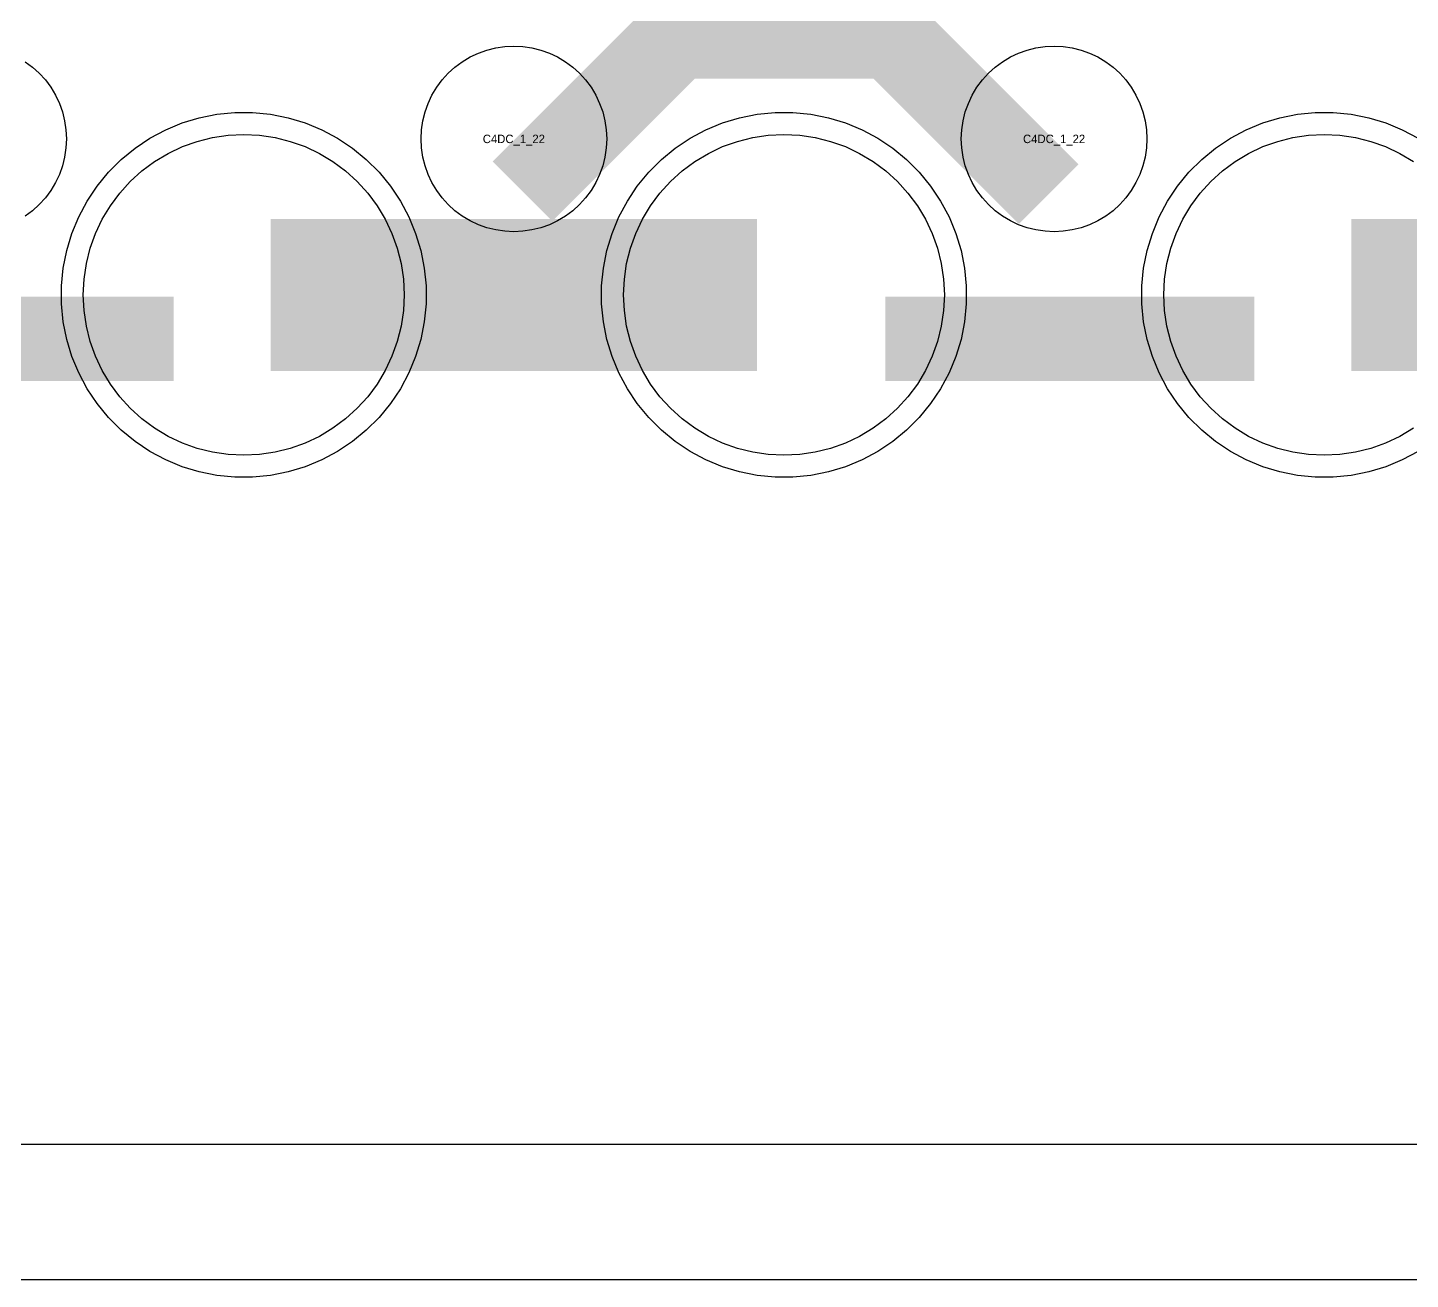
# Model space of a CAD drawing. Extents: x -11880 to 11880, y -14992 to 14992.
# Drawn here: x -5104 to -4694.5, y -14992.5 to -14621.9 of the extents above; entities that cross this region are included whole.
import ezdxf
from ezdxf.enums import TextEntityAlignment as Align

# ---------------------------------------------------------------- set-up
doc = ezdxf.new("R2010")
doc.units = 0
doc.header["$MEASUREMENT"] = 0
for name, color, linetype in [('GDS_775_DT_237', 138, 'CONTINUOUS'), ('OUTLINE', 30, 'CONTINUOUS'), ('RDL1_FS', 34, 'CONTINUOUS'), ('RDL_BS', 160, 'CONTINUOUS')]:
    doc.layers.add(name, color=color, linetype=linetype)

msp = doc.modelspace()

# ---------------------------------------------------------------- linework, layer by layer
at = {"layer": 'OUTLINE'}
for points in [[(-11880, -14992.5), (11880, -14992.5), (11880, 14992.5), (-11880, 14992.5)], [(-11840, -14952.5), (11840, -14952.5), (11840, 14952.5), (-11840, 14952.5)]]:
    msp.add_lwpolyline(points, close=True, dxfattribs=at)
at = {"layer": 'RDL1_FS'}
for points in [[(-5040, -14748.509), (-5044.657, -14748.28), (-5049.268, -14747.596), (-5053.791, -14746.464), (-5058.181, -14744.892), (-5062.395, -14742.9), (-5066.395, -14740.502), (-5070.14, -14737.724), (-5073.594, -14734.594), (-5076.724, -14731.14), (-5079.502, -14727.395), (-5081.9, -14723.395), (-5083.892, -14719.181), (-5085.464, -14714.791), (-5086.596, -14710.268), (-5087.28, -14705.657), (-5087.509, -14701), (-5087.28, -14696.343), (-5086.596, -14691.732), (-5085.464, -14687.209), (-5083.892, -14682.819), (-5081.9, -14678.605), (-5079.502, -14674.605), (-5076.724, -14670.86), (-5073.594, -14667.406), (-5070.14, -14664.276), (-5066.395, -14661.498), (-5062.395, -14659.1), (-5058.181, -14657.108), (-5053.791, -14655.536), (-5049.268, -14654.404), (-5044.657, -14653.72), (-5040, -14653.491), (-5035.343, -14653.72), (-5030.732, -14654.404), (-5026.209, -14655.536), (-5021.819, -14657.108), (-5017.605, -14659.1), (-5013.605, -14661.498), (-5009.86, -14664.276), (-5006.406, -14667.406), (-5003.276, -14670.86), (-5000.498, -14674.605), (-4998.1, -14678.605), (-4996.108, -14682.819), (-4994.536, -14687.209), (-4993.404, -14691.732), (-4992.72, -14696.343), (-4992.491, -14701), (-4992.72, -14705.657), (-4993.404, -14710.268), (-4994.536, -14714.791), (-4996.108, -14719.181), (-4998.1, -14723.395), (-5000.498, -14727.395), (-5003.276, -14731.14), (-5006.406, -14734.594), (-5009.86, -14737.724), (-5013.605, -14740.502), (-5017.605, -14742.9), (-5021.819, -14744.892), (-5026.209, -14746.464), (-5030.732, -14747.596), (-5035.343, -14748.28)], [(-4880, -14748.509), (-4884.657, -14748.28), (-4889.268, -14747.596), (-4893.791, -14746.464), (-4898.181, -14744.892), (-4902.395, -14742.9), (-4906.395, -14740.502), (-4910.14, -14737.724), (-4913.594, -14734.594), (-4916.724, -14731.14), (-4919.502, -14727.395), (-4921.9, -14723.395), (-4923.892, -14719.181), (-4925.464, -14714.791), (-4926.596, -14710.268), (-4927.28, -14705.657), (-4927.509, -14701), (-4927.28, -14696.343), (-4926.596, -14691.732), (-4925.464, -14687.209), (-4923.892, -14682.819), (-4921.9, -14678.605), (-4919.502, -14674.605), (-4916.724, -14670.86), (-4913.594, -14667.406), (-4910.14, -14664.276), (-4906.395, -14661.498), (-4902.395, -14659.1), (-4898.181, -14657.108), (-4893.791, -14655.536), (-4889.268, -14654.404), (-4884.657, -14653.72), (-4880, -14653.491), (-4875.343, -14653.72), (-4870.732, -14654.404), (-4866.209, -14655.536), (-4861.819, -14657.108), (-4857.605, -14659.1), (-4853.605, -14661.498), (-4849.86, -14664.276), (-4846.406, -14667.406), (-4843.276, -14670.86), (-4840.498, -14674.605), (-4838.1, -14678.605), (-4836.108, -14682.819), (-4834.536, -14687.209), (-4833.404, -14691.732), (-4832.72, -14696.343), (-4832.491, -14701), (-4832.72, -14705.657), (-4833.404, -14710.268), (-4834.536, -14714.791), (-4836.108, -14719.181), (-4838.1, -14723.395), (-4840.498, -14727.395), (-4843.276, -14731.14), (-4846.406, -14734.594), (-4849.86, -14737.724), (-4853.605, -14740.502), (-4857.605, -14742.9), (-4861.819, -14744.892), (-4866.209, -14746.464), (-4870.732, -14747.596), (-4875.343, -14748.28)]]:
    msp.add_lwpolyline(points, close=True, dxfattribs=at)
msp.add_lwpolyline([(-4693.605, -14740.502), (-4697.605, -14742.9), (-4701.819, -14744.892), (-4706.209, -14746.464), (-4710.732, -14747.596), (-4715.343, -14748.28), (-4720, -14748.509), (-4724.657, -14748.28), (-4729.268, -14747.596), (-4733.791, -14746.464), (-4738.181, -14744.892), (-4742.395, -14742.9), (-4746.395, -14740.502), (-4750.14, -14737.724), (-4753.594, -14734.594), (-4756.724, -14731.14), (-4759.502, -14727.395), (-4761.9, -14723.395), (-4763.892, -14719.181), (-4765.464, -14714.791), (-4766.596, -14710.268), (-4767.28, -14705.657), (-4767.509, -14701), (-4767.28, -14696.343), (-4766.596, -14691.732), (-4765.464, -14687.209), (-4763.892, -14682.819), (-4761.9, -14678.605), (-4759.502, -14674.605), (-4756.724, -14670.86), (-4753.594, -14667.406), (-4750.14, -14664.276), (-4746.395, -14661.498), (-4742.395, -14659.1), (-4738.181, -14657.108), (-4733.791, -14655.536), (-4729.268, -14654.404), (-4724.657, -14653.72), (-4720, -14653.491), (-4715.343, -14653.72), (-4710.732, -14654.404), (-4706.209, -14655.536), (-4701.819, -14657.108), (-4697.605, -14659.1), (-4693.605, -14661.498)], dxfattribs=at)
for points in [[(-5031.998, -14701, 45, 45, 0), (-4959.998, -14701, 45, 45, 0)], [(-4959.998, -14701, 45, 45, 0), (-4887.998, -14701, 45, 45, 0)], [(-4711.998, -14701, 45, 45, 0), (-4639.998, -14701, 45, 45, 0)]]:
    msp.add_lwpolyline(points, format="xyseb", dxfattribs=at)
at = {"layer": 'RDL_BS'}
for points in [[(-4957.438, -14670.314, 25, 25, 0), (-4911.623, -14624.499, 25, 25, 0), (-4878.07, -14624.499, 25, 25, 0)], [(-4801.599, -14671.213, 25, 25, 0), (-4848.313, -14624.499, 25, 25, 0), (-4878.071, -14624.499, 25, 25, 0)], [(-5169.984, -14714.013, 25, 25, 0), (-5060.719, -14714.013, 25, 25, 0)], [(-4849.984, -14714.013, 25, 25, 0), (-4740.719, -14714.013, 25, 25, 0)]]:
    msp.add_lwpolyline(points, format="xyseb", dxfattribs=at)
for points in [[(-4960, -14682.306), (-4962.693, -14682.174), (-4965.365, -14681.778), (-4967.984, -14681.121), (-4970.519, -14680.214), (-4972.956, -14679.062), (-4975.28, -14677.669), (-4977.443, -14676.066), (-4979.442, -14674.254), (-4981.254, -14672.255), (-4982.857, -14670.092), (-4984.25, -14667.768), (-4985.402, -14665.331), (-4986.309, -14662.796), (-4986.966, -14660.177), (-4987.362, -14657.505), (-4987.494, -14654.812), (-4987.362, -14652.119), (-4986.966, -14649.447), (-4986.309, -14646.828), (-4985.402, -14644.293), (-4984.25, -14641.856), (-4982.857, -14639.532), (-4981.254, -14637.369), (-4979.442, -14635.37), (-4977.443, -14633.558), (-4975.28, -14631.955), (-4972.956, -14630.562), (-4970.519, -14629.41), (-4967.984, -14628.503), (-4965.365, -14627.846), (-4962.693, -14627.45), (-4960, -14627.318), (-4957.307, -14627.45), (-4954.635, -14627.846), (-4952.016, -14628.503), (-4949.481, -14629.41), (-4947.044, -14630.562), (-4944.72, -14631.955), (-4942.557, -14633.558), (-4940.558, -14635.37), (-4938.746, -14637.369), (-4937.143, -14639.532), (-4935.75, -14641.856), (-4934.598, -14644.293), (-4933.691, -14646.828), (-4933.034, -14649.447), (-4932.638, -14652.119), (-4932.506, -14654.812), (-4932.638, -14657.505), (-4933.034, -14660.177), (-4933.691, -14662.796), (-4934.598, -14665.331), (-4935.75, -14667.768), (-4937.143, -14670.092), (-4938.746, -14672.255), (-4940.558, -14674.254), (-4942.557, -14676.066), (-4944.72, -14677.669), (-4947.044, -14679.062), (-4949.481, -14680.214), (-4952.016, -14681.121), (-4954.635, -14681.778), (-4957.307, -14682.174)], [(-4800, -14682.306), (-4802.693, -14682.174), (-4805.365, -14681.778), (-4807.984, -14681.121), (-4810.519, -14680.214), (-4812.956, -14679.062), (-4815.28, -14677.669), (-4817.443, -14676.066), (-4819.442, -14674.254), (-4821.254, -14672.255), (-4822.857, -14670.092), (-4824.25, -14667.768), (-4825.402, -14665.331), (-4826.309, -14662.796), (-4826.966, -14660.177), (-4827.362, -14657.505), (-4827.494, -14654.812), (-4827.362, -14652.119), (-4826.966, -14649.447), (-4826.309, -14646.828), (-4825.402, -14644.293), (-4824.25, -14641.856), (-4822.857, -14639.532), (-4821.254, -14637.369), (-4819.442, -14635.37), (-4817.443, -14633.558), (-4815.28, -14631.955), (-4812.956, -14630.562), (-4810.519, -14629.41), (-4807.984, -14628.503), (-4805.365, -14627.846), (-4802.693, -14627.45), (-4800, -14627.318), (-4797.307, -14627.45), (-4794.635, -14627.846), (-4792.016, -14628.503), (-4789.481, -14629.41), (-4787.044, -14630.562), (-4784.72, -14631.955), (-4782.557, -14633.558), (-4780.558, -14635.37), (-4778.746, -14637.369), (-4777.143, -14639.532), (-4775.75, -14641.856), (-4774.598, -14644.293), (-4773.691, -14646.828), (-4773.034, -14649.447), (-4772.638, -14652.119), (-4772.506, -14654.812), (-4772.638, -14657.505), (-4773.034, -14660.177), (-4773.691, -14662.796), (-4774.598, -14665.331), (-4775.75, -14667.768), (-4777.143, -14670.092), (-4778.746, -14672.255), (-4780.558, -14674.254), (-4782.557, -14676.066), (-4784.72, -14677.669), (-4787.044, -14679.062), (-4789.481, -14680.214), (-4792.016, -14681.121), (-4794.635, -14681.778), (-4797.307, -14682.174)], [(-5042.644, -14755), (-5047.938, -14754.483), (-5053.165, -14753.437), (-5058.205, -14751.906), (-5063.115, -14749.875), (-5067.777, -14747.383), (-5072.191, -14744.436), (-5076.292, -14741.074), (-5080.074, -14737.292), (-5083.436, -14733.191), (-5086.383, -14728.777), (-5088.875, -14724.115), (-5090.906, -14719.205), (-5092.437, -14714.165), (-5093.483, -14708.938), (-5094, -14703.644), (-5094, -14698.356), (-5093.483, -14693.062), (-5092.437, -14687.835), (-5090.906, -14682.795), (-5088.875, -14677.885), (-5086.383, -14673.223), (-5083.436, -14668.809), (-5080.074, -14664.708), (-5076.292, -14660.926), (-5072.191, -14657.564), (-5067.777, -14654.617), (-5063.115, -14652.125), (-5058.205, -14650.094), (-5053.165, -14648.563), (-5047.938, -14647.517), (-5042.644, -14647), (-5037.356, -14647), (-5032.062, -14647.517), (-5026.835, -14648.563), (-5021.795, -14650.094), (-5016.885, -14652.125), (-5012.223, -14654.617), (-5007.809, -14657.564), (-5003.708, -14660.926), (-4999.926, -14664.708), (-4996.564, -14668.809), (-4993.617, -14673.223), (-4991.125, -14677.885), (-4989.094, -14682.795), (-4987.563, -14687.835), (-4986.517, -14693.062), (-4986, -14698.356), (-4986, -14703.644), (-4986.517, -14708.938), (-4987.563, -14714.165), (-4989.094, -14719.205), (-4991.125, -14724.115), (-4993.617, -14728.777), (-4996.564, -14733.191), (-4999.926, -14737.292), (-5003.708, -14741.074), (-5007.809, -14744.436), (-5012.223, -14747.383), (-5016.885, -14749.875), (-5021.795, -14751.906), (-5026.835, -14753.437), (-5032.062, -14754.483), (-5037.356, -14755)], [(-4882.644, -14755), (-4887.938, -14754.483), (-4893.165, -14753.437), (-4898.205, -14751.906), (-4903.115, -14749.875), (-4907.777, -14747.383), (-4912.191, -14744.436), (-4916.292, -14741.074), (-4920.074, -14737.292), (-4923.436, -14733.191), (-4926.383, -14728.777), (-4928.875, -14724.115), (-4930.906, -14719.205), (-4932.437, -14714.165), (-4933.483, -14708.938), (-4934, -14703.644), (-4934, -14698.356), (-4933.483, -14693.062), (-4932.437, -14687.835), (-4930.906, -14682.795), (-4928.875, -14677.885), (-4926.383, -14673.223), (-4923.436, -14668.809), (-4920.074, -14664.708), (-4916.292, -14660.926), (-4912.191, -14657.564), (-4907.777, -14654.617), (-4903.115, -14652.125), (-4898.205, -14650.094), (-4893.165, -14648.563), (-4887.938, -14647.517), (-4882.644, -14647), (-4877.356, -14647), (-4872.062, -14647.517), (-4866.835, -14648.563), (-4861.795, -14650.094), (-4856.885, -14652.125), (-4852.223, -14654.617), (-4847.809, -14657.564), (-4843.708, -14660.926), (-4839.926, -14664.708), (-4836.564, -14668.809), (-4833.617, -14673.223), (-4831.125, -14677.885), (-4829.094, -14682.795), (-4827.563, -14687.835), (-4826.517, -14693.062), (-4826, -14698.356), (-4826, -14703.644), (-4826.517, -14708.938), (-4827.563, -14714.165), (-4829.094, -14719.205), (-4831.125, -14724.115), (-4833.617, -14728.777), (-4836.564, -14733.191), (-4839.926, -14737.292), (-4843.708, -14741.074), (-4847.809, -14744.436), (-4852.223, -14747.383), (-4856.885, -14749.875), (-4861.795, -14751.906), (-4866.835, -14753.437), (-4872.062, -14754.483), (-4877.356, -14755)]]:
    msp.add_lwpolyline(points, close=True, dxfattribs=at)
for points in [[(-5104.72, -14631.955), (-5102.557, -14633.558), (-5100.558, -14635.37), (-5098.746, -14637.369), (-5097.143, -14639.532), (-5095.75, -14641.856), (-5094.598, -14644.293), (-5093.691, -14646.828), (-5093.034, -14649.447), (-5092.638, -14652.119), (-5092.506, -14654.812), (-5092.638, -14657.505), (-5093.034, -14660.177), (-5093.691, -14662.796), (-5094.598, -14665.331), (-5095.75, -14667.768), (-5097.143, -14670.092), (-5098.746, -14672.255), (-5100.558, -14674.254), (-5102.557, -14676.066), (-5104.72, -14677.669)], [(-4692.223, -14747.383), (-4696.885, -14749.875), (-4701.795, -14751.906), (-4706.835, -14753.437), (-4712.062, -14754.483), (-4717.356, -14755), (-4722.644, -14755), (-4727.938, -14754.483), (-4733.165, -14753.437), (-4738.205, -14751.906), (-4743.115, -14749.875), (-4747.777, -14747.383), (-4752.191, -14744.436), (-4756.292, -14741.074), (-4760.074, -14737.292), (-4763.436, -14733.191), (-4766.383, -14728.777), (-4768.875, -14724.115), (-4770.906, -14719.205), (-4772.437, -14714.165), (-4773.483, -14708.938), (-4774, -14703.644), (-4774, -14698.356), (-4773.483, -14693.062), (-4772.437, -14687.835), (-4770.906, -14682.795), (-4768.875, -14677.885), (-4766.383, -14673.223), (-4763.436, -14668.809), (-4760.074, -14664.708), (-4756.292, -14660.926), (-4752.191, -14657.564), (-4747.777, -14654.617), (-4743.115, -14652.125), (-4738.205, -14650.094), (-4733.165, -14648.563), (-4727.938, -14647.517), (-4722.644, -14647), (-4717.356, -14647), (-4712.062, -14647.517), (-4706.835, -14648.563), (-4701.795, -14650.094), (-4696.885, -14652.125), (-4692.223, -14654.617)]]:
    msp.add_lwpolyline(points, dxfattribs=at)

# ---------------------------------------------------------------- texts
at = {"layer": 'GDS_775_DT_237'}
for p in [(-4960, -14654.812), (-4960, -14654.812), (-4800, -14654.812), (-4800, -14654.812)]:
    msp.add_text('C4DC_1_22', height=2.5, dxfattribs=at).set_placement(p, align=Align.MIDDLE_CENTER)

doc.saveas('drawing.dxf')
